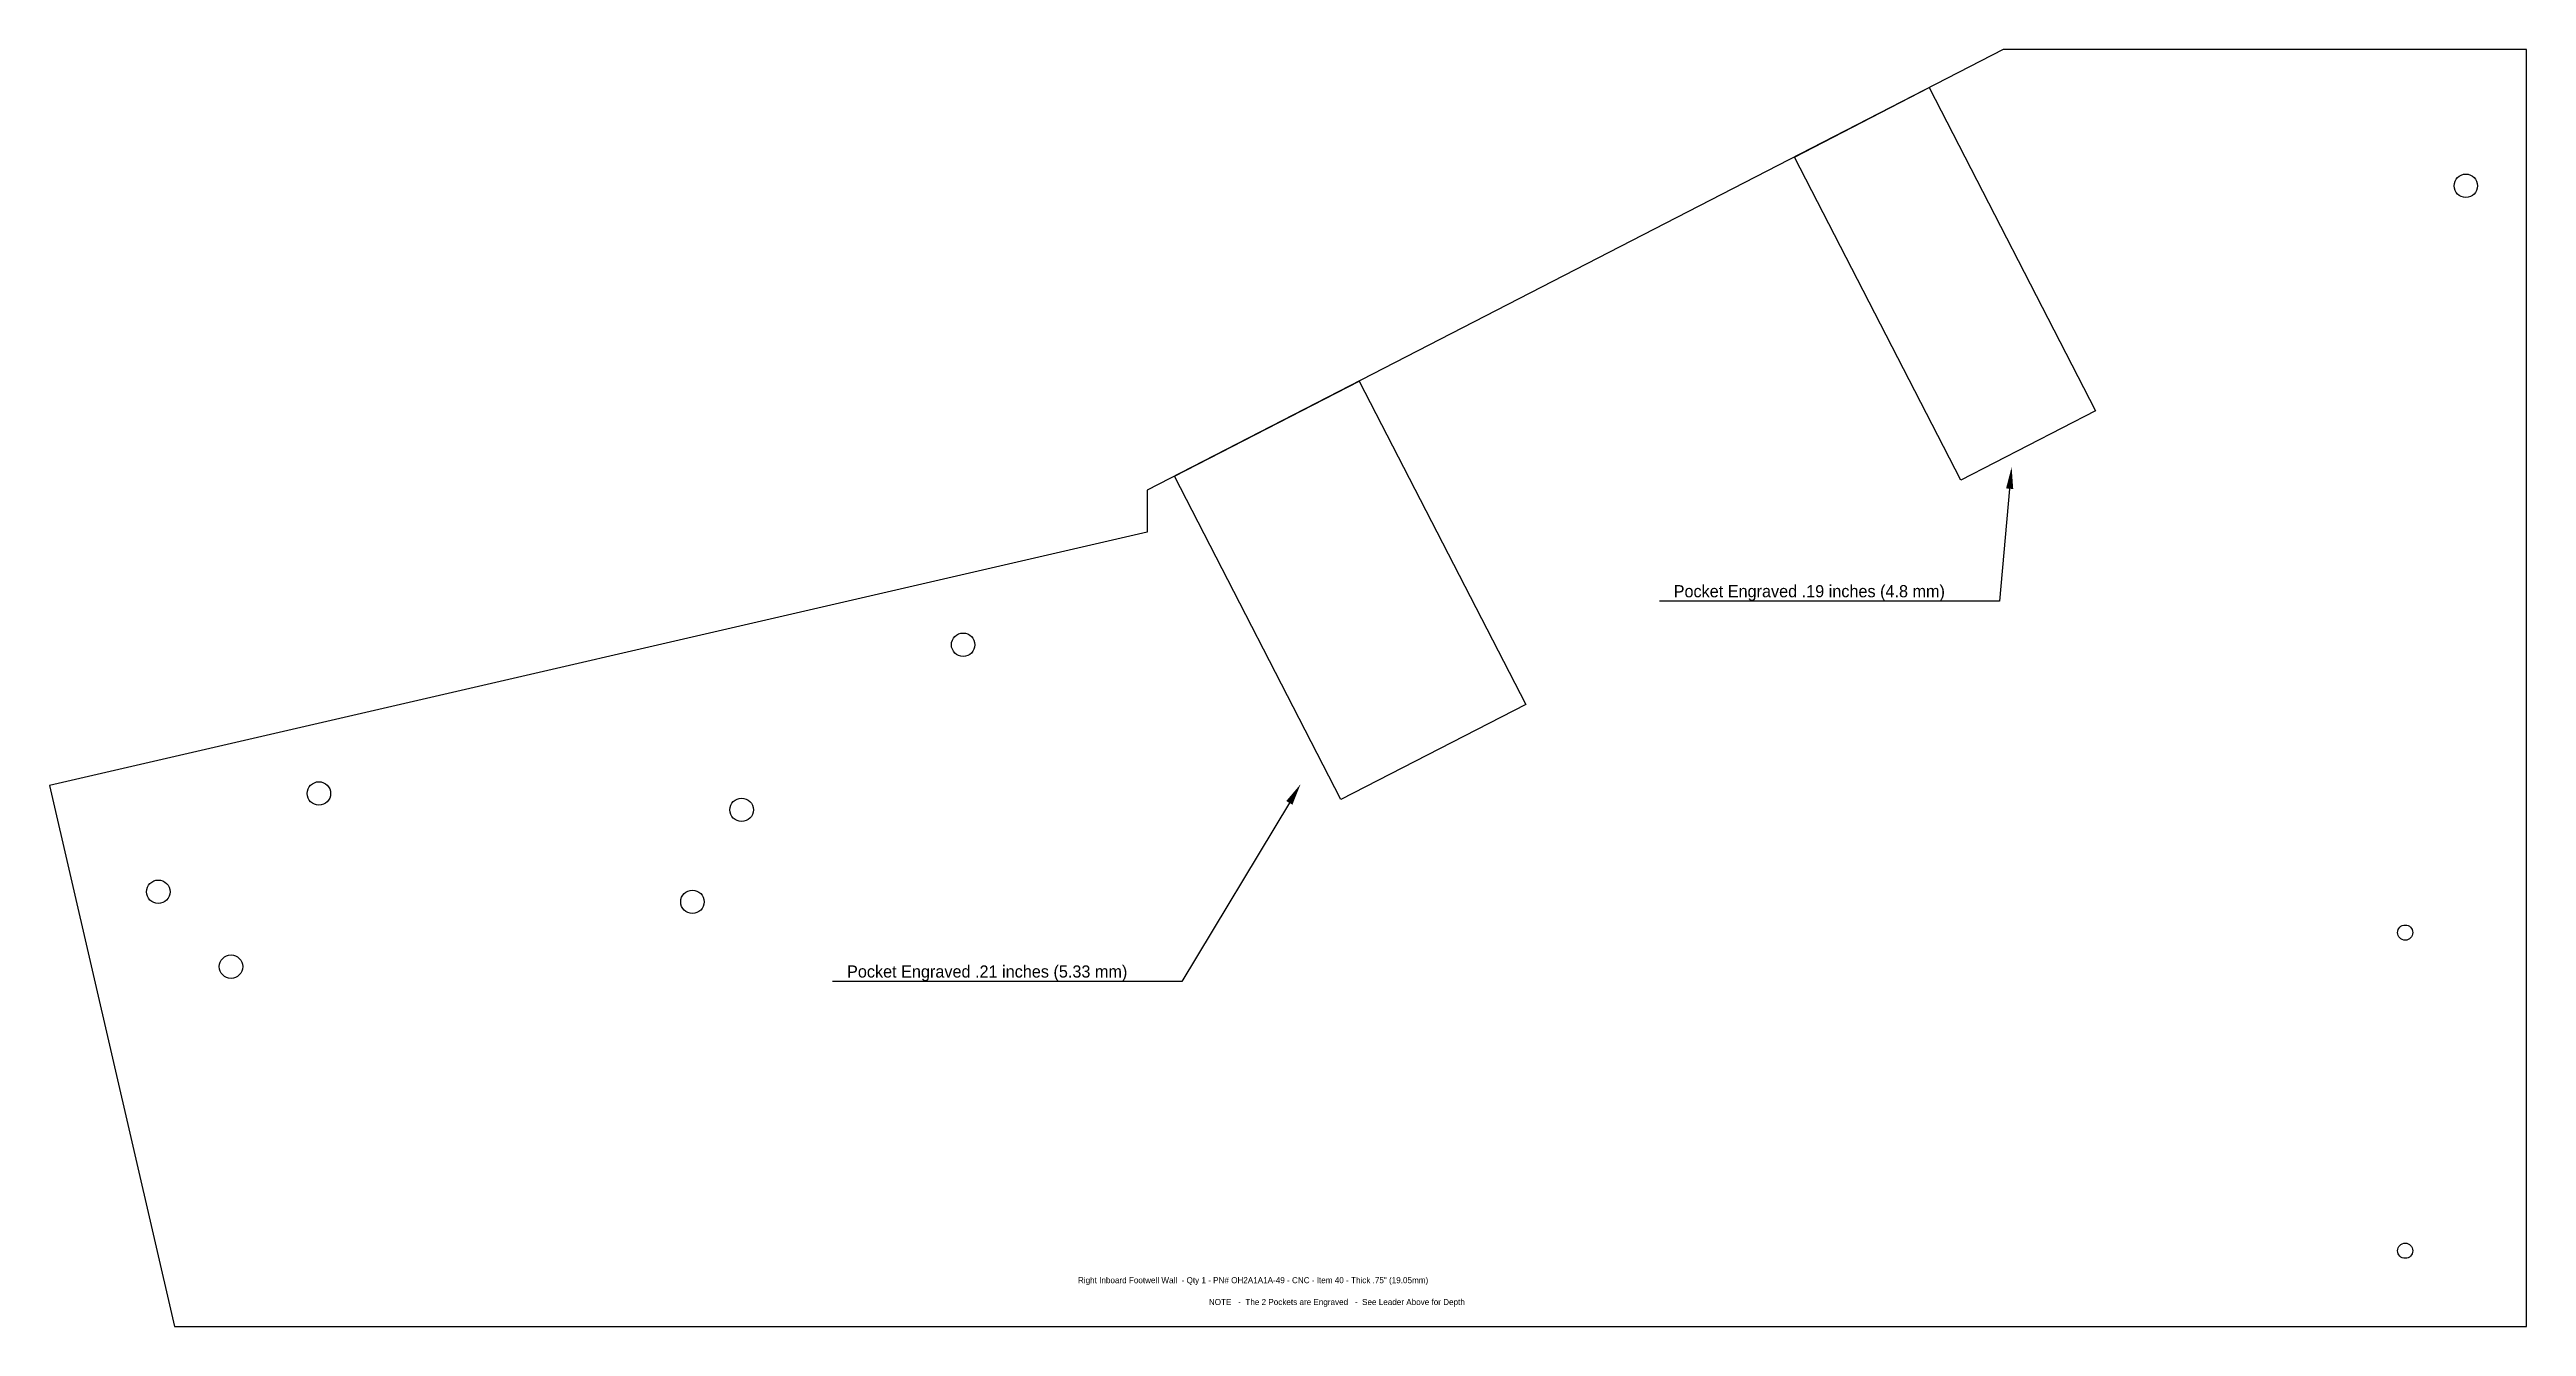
# Model space of a CAD drawing. Extents: x -129.1 to -108.7, y 222.4 to 232.9.
import ezdxf
from ezdxf import colors
from ezdxf.entities.mleader import LeaderData, LeaderLine
from ezdxf.enums import TextEntityAlignment as Align
from ezdxf.math import Vec2, Vec3

# ---------------------------------------------------------------- set-up
doc = ezdxf.new("R2010")
doc.units = 0
doc.header["$MEASUREMENT"] = 0
doc.layers.get('0').update_dxf_attribs({"linetype": 'CONTINUOUS'})
doc.layers.add('Info', color=4, linetype='CONTINUOUS')
doc.styles.add('Annotative', font='txt')

msp = doc.modelspace()

# ---------------------------------------------------------------- linework, layer by layer
at = {"color": 7, "linetype": 'Continuous'}
msp.add_lwpolyline([(-112.965, 232.912), (-120.025, 229.275), (-120.025, 228.928), (-129.078, 226.838), (-128.047, 222.375), (-108.65, 222.375), (-108.65, 232.912)], close=True, dxfattribs=at)
at = {"color": 4, "lineweight": 30}
for points in [[(-113.577, 232.597), (-112.203, 229.93), (-113.314, 229.357), (-114.688, 232.024), (-113.577, 232.597)], [(-118.277, 230.175), (-116.903, 227.508), (-118.427, 226.723), (-119.801, 229.39), (-118.277, 230.175)]]:
    msp.add_lwpolyline(points, dxfattribs=at)
at = {"color": 7, "linetype": 'Continuous'}
for centre in [(-109.15, 231.787), (-121.543, 228), (-126.856, 226.773), (-123.37, 226.638), (-128.181, 225.962), (-123.776, 225.879), (-127.581, 225.344)]:
    msp.add_circle(centre, 0.0967, dxfattribs=at)
at = {"color": 0}
for centre in [(-109.65, 225.625), (-109.65, 223)]:
    msp.add_circle(centre, 0.0625, dxfattribs=at)

# ---------------------------------------------------------------- texts
at = {"layer": 'Info', "style": 'Annotative'}
msp.add_text('Right Inboard Footwell Wall  - Qty 1 - PN# OH2A1A1A-49 - CNC - Item 40 - Thick .75" (19.05mm)', height=0.05, dxfattribs=at).set_placement((-120.596, 222.732))
at = {"layer": 'Info', "color": 1, "style": 'Annotative'}
msp.add_text('NOTE   -  The 2 Pockets are Engraved   -  See Leader Above for Depth', height=0.05, dxfattribs=at).set_placement((-118.461, 222.552), align=Align.CENTER)

# ---------------------------------------------------------------- leaders
at = {"color": 4}
ml = msp.add_multileader_mtext('Standard', dxfattribs=at)
ml.set_content('Pocket Engraved .19 inches (4.8 mm)', color=4, style='STANDARD')
ml.set_leader_properties()
ml.build(insert=Vec2(0, 0))
ml.multileader.update_dxf_attribs({"text_right_attachment_type": 6, "dogleg_length": 0.36, "arrow_head_size": 0.18})
ctx = ml.context
ctx.base_point, ctx.char_height, ctx.arrow_head_size, ctx.landing_gap_size, ctx.plane_origin = Vec3(-116.703, 228.426), 0.1, 0.18, 0.09, Vec3(-112.018, 229.988)
ctx.right_attachment, ctx.text_align_type = 6, 2
notes = []
notes.append((ctx, [(0, (1, 1, 0), (-112.996, 228.359), (-1, 0), 0.36, [(0, [(-112.896, 229.467)], 0, [])])]))
ctx.mtext.insert, ctx.mtext.alignment, ctx.mtext.flow_direction = Vec3(-113.446, 228.492), 3, 5
ml = msp.add_multileader_mtext('Standard', dxfattribs=at)
ml.set_content('Pocket Engraved .21 inches (5.33 mm)', color=4, style='STANDARD')
ml.set_leader_properties()
ml.build(insert=Vec2(0, 0))
ml.multileader.update_dxf_attribs({"text_right_attachment_type": 6, "dogleg_length": 0.36, "arrow_head_size": 0.18})
ctx = ml.context
ctx.base_point, ctx.char_height, ctx.arrow_head_size, ctx.landing_gap_size, ctx.plane_origin = Vec3(-123.545, 225.288), 0.1, 0.18, 0.09, Vec3(-118.76, 226.85)
ctx.right_attachment, ctx.text_align_type = 6, 2
notes.append((ctx, [(0, (1, 1, 0), (-119.739, 225.221), (-1, 0), 0.36, [(0, [(-118.76, 226.85)], 0, [])])]))
ctx.mtext.insert, ctx.mtext.alignment, ctx.mtext.flow_direction = Vec3(-120.189, 225.354), 3, 5
for ctx, leaders in notes:
    for number, flags, end, landing, length, lines in leaders:
        leader = LeaderData()
        leader.index, (leader.has_last_leader_line, leader.has_dogleg_vector, leader.attachment_direction) = number, flags
        leader.last_leader_point, leader.dogleg_vector, leader.dogleg_length = Vec3(end), Vec3(landing), length
        for number, points, colour, breaks in lines:
            line = LeaderLine()
            line.index, line.vertices, line.color, line.breaks = number, Vec3.list(points), colors.encode_raw_color(colour), breaks
            leader.lines.append(line)
        ctx.leaders.append(leader)

doc.saveas('drawing.dxf')
